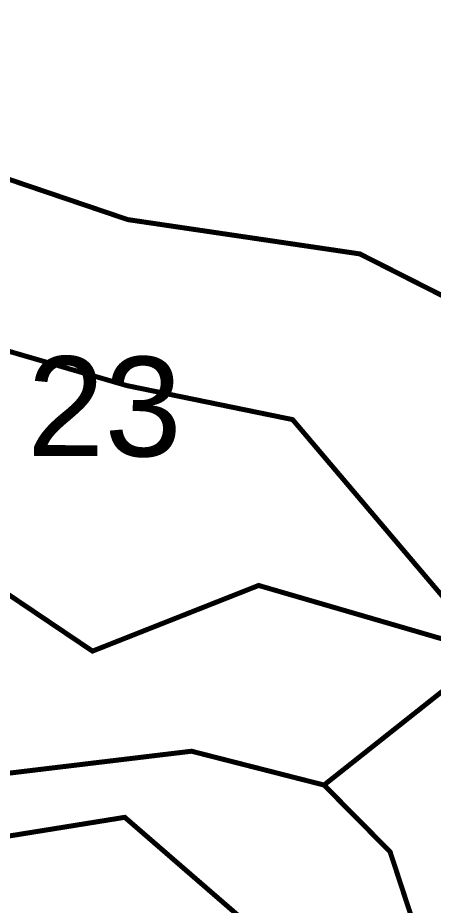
# Model space of a CAD drawing. Header units: metres. Extents: x 318080 to 326887, y 1838772 to 1852662.
# Drawn here: x 323295.3 to 323345.9, y 1839072.5 to 1839180.3 of the extents above; entities that cross this region are included whole.
import ezdxf

# ---------------------------------------------------------------- set-up
doc = ezdxf.new("R2010")
doc.units = ezdxf.units.M
doc.header["$MEASUREMENT"] = 0
doc.layers.add('SURVEY NO.', color=7, linetype='Continuous')
doc.layers.add('SURVEY PLOT BOUNDARY', color=35, linetype='Continuous')
doc.styles.add('PDF Arial', font='arial.ttf')

# ---------------------------------------------------------------- blocks, each defined once
blk = doc.blocks.new('22')
at = {"layer": 'SURVEY PLOT BOUNDARY', "lineweight": 18, "const_width": 0.605}
for points in [[(323405.6, 1839171.49), (323377.23, 1839143.39), (323369.12, 1839135.36), (323336.93, 1839151.65), (323308.71, 1839155.82), (323284.55, 1839164.01), (323252.43, 1839196.44)], [(323344.59, 1839066.89), (323340.61, 1839079.01), (323332.58, 1839087.12), (323352.83, 1839103.16), (323360.94, 1839111.19), (323369.12, 1839135.36), (323377.23, 1839143.39), (323393.25, 1839119.1), (323429.63, 1839135.07), (323486.14, 1839142.86), (323514.41, 1839150.8), (323522.4, 1839134.62), (323546.62, 1839138.54), (323550.75, 1839158.69), (323603.25, 1839170.54)], [(323284.18, 1839087.35), (323316.47, 1839091.23), (323332.58, 1839087.12), (323340.61, 1839079.01), (323344.59, 1839066.89)], [(323336.48, 1839058.86), (323308.36, 1839083.2), (323284.14, 1839079.29)], [(323280.42, 1839143.85), (323308.61, 1839135.65), (323328.76, 1839131.52), (323352.83, 1839103.16), (323324.63, 1839111.37), (323304.43, 1839103.39), (323292.36, 1839111.52)]]:
    blk.add_lwpolyline(points, dxfattribs=at)
for points in [[(323369.12, 1839135.36), (323360.94, 1839111.19), (323352.83, 1839103.16), (323328.76, 1839131.52), (323308.61, 1839135.65), (323280.42, 1839143.85), (323248.3, 1839176.28), (323252.43, 1839196.44), (323284.55, 1839164.01), (323308.71, 1839155.82), (323336.93, 1839151.65)], [(323352.83, 1839103.16), (323332.58, 1839087.12), (323316.47, 1839091.23), (323284.18, 1839087.35), (323264.05, 1839095.52), (323264.13, 1839111.66), (323280.24, 1839107.54), (323292.36, 1839111.52), (323304.43, 1839103.39), (323324.63, 1839111.37)], [(323336.48, 1839058.86), (323332.33, 1839034.67), (323344.24, 1838994.27), (323336.11, 1838982.21), (323316, 1838994.41), (323287.73, 1838986.48), (323247.47, 1839002.81), (323251.7, 1839043.13), (323267.95, 1839067.26), (323284.14, 1839079.29), (323308.36, 1839083.2)]]:
    blk.add_lwpolyline(points, close=True, dxfattribs=at)
at = {"layer": 'SURVEY NO.', "insert": (323296.47, 1839126.95), "char_height": 12.102, "attachment_point": 7, "rotation": 359.7242, "style": 'PDF Arial'}
blk.add_mtext('23', dxfattribs=at)

msp = doc.modelspace()

# ---------------------------------------------------------------- block references
msp.add_blockref('22', (0, 0))

doc.saveas('drawing.dxf')
